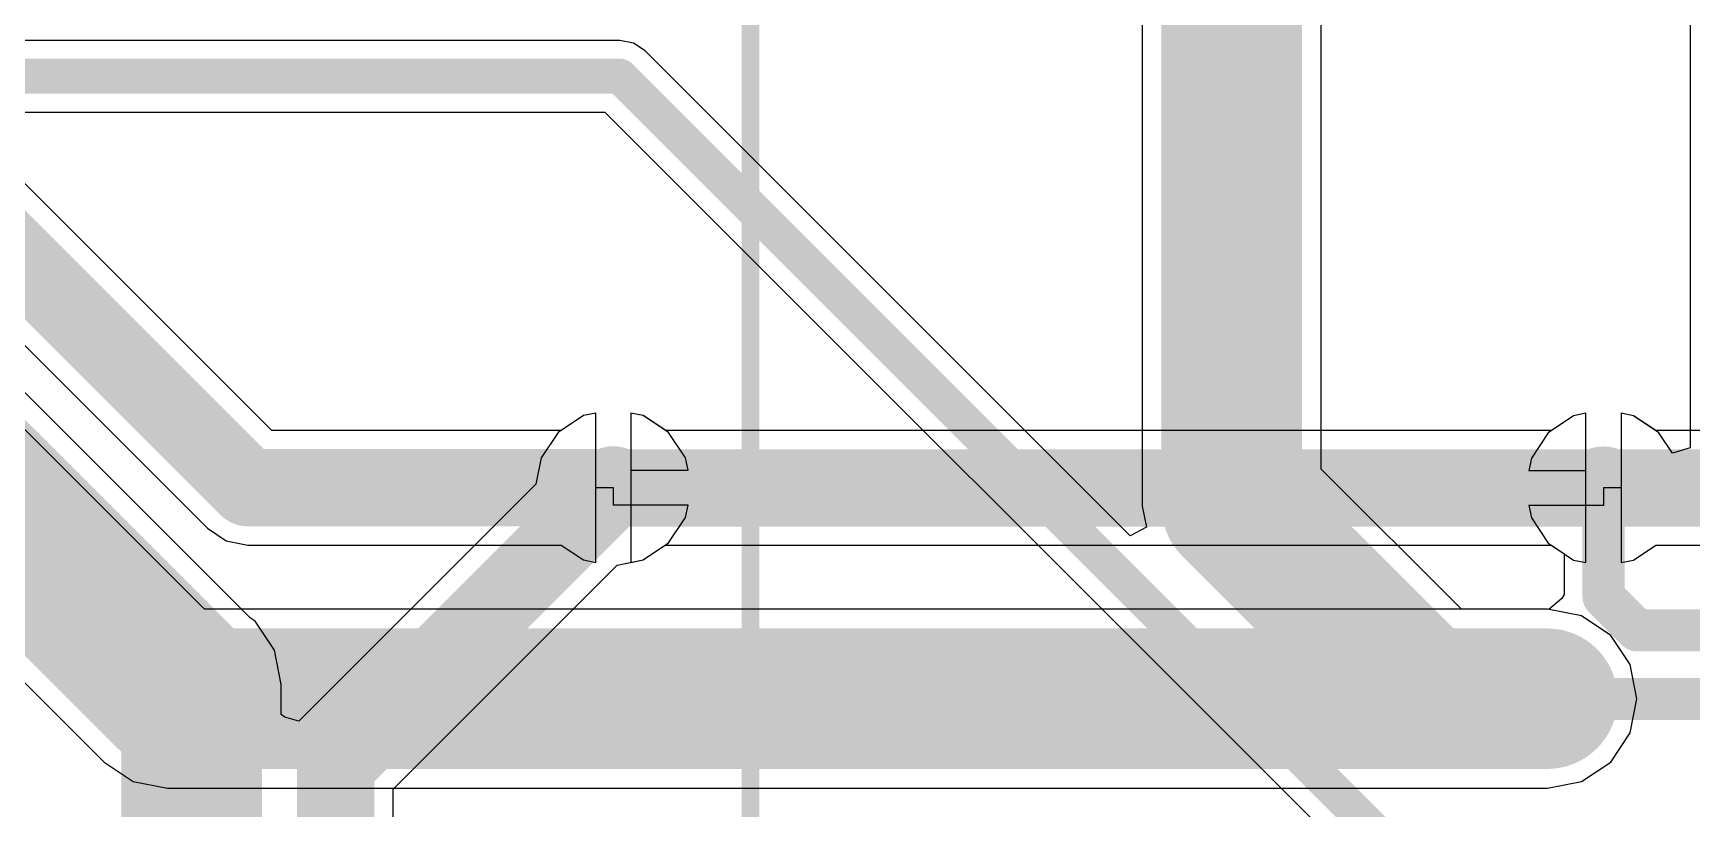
# Model space of a CAD drawing. Header units: millimetres. Extents: x -0.25 to 4.68, y -0.29 to 2.93.
# Drawn here: x 2.7599 to 3.2319, y 1.3106 to 1.5314 of the extents above; entities that cross this region are included whole.
import ezdxf

# ---------------------------------------------------------------- set-up
doc = ezdxf.new("R2010")
doc.units = ezdxf.units.MM
doc.header["$MEASUREMENT"] = 0
for name, color, linetype in [('BottomLayer', 5, 'Continuous'), ('BottomSolder', 6, 'Continuous'), ('Mechanical1', 6, 'Continuous'), ('TopLayer', 1, 'Continuous'), ('TopOverlay', 2, 'Continuous'), ('TopSolder', 216, 'Continuous'), ('ViaHoleLayer', 16, 'Continuous')]:
    doc.layers.add(name, color=color, linetype=linetype)

# ---------------------------------------------------------------- blocks, each defined once
blk = doc.blocks.new('ZIO_101954_12')
at = {"layer": 'TopOverlay', "const_width": 0.005}
blk.add_lwpolyline([(0.719, -1.74), (0.719, 0.057)], dxfattribs=at)
blk = doc.blocks.new('ZIO_101954_112')
at = {"layer": 'Mechanical1', "const_width": 0.005}
blk.add_lwpolyline([(0.719, -1.74), (0.719, 0.057)], dxfattribs=at)

msp = doc.modelspace()

# ---------------------------------------------------------------- hatches: boundary and pattern name
at = {"layer": 'BottomLayer'}
h = msp.add_hatch(color=5, dxfattribs=at)
edge = h.paths.add_edge_path()
edge.add_arc((2.925, 1.402), 0.01181, 0, 360)
h = msp.add_hatch(color=5, dxfattribs=at)
edge = h.paths.add_edge_path()
edge.add_arc((3.20682, 1.40195), 0.01181, 0, 360)
h = msp.add_hatch(color=5, dxfattribs=at)
edge = h.paths.add_edge_path()
edge.add_arc((3.19082, 1.34195), 0.01181, 0, 360)
at = {"layer": 'BottomSolder'}
h = msp.add_hatch(color=6, dxfattribs=at)
edge = h.paths.add_edge_path()
edge.add_arc((2.925, 1.402), 0.00591, 0, 360)
h = msp.add_hatch(color=6, dxfattribs=at)
edge = h.paths.add_edge_path()
edge.add_arc((3.20682, 1.40195), 0.00591, 0, 360)
h = msp.add_hatch(color=6, dxfattribs=at)
edge = h.paths.add_edge_path()
edge.add_arc((3.19082, 1.34195), 0.00591, 0, 360)
at = {"layer": 'TopLayer'}
h = msp.add_hatch(color=1, dxfattribs=at)
edge = h.paths.add_edge_path()
edge.add_arc((2.925, 1.402), 0.01181, 0, 360)
h = msp.add_hatch(color=1, dxfattribs=at)
edge = h.paths.add_edge_path()
edge.add_arc((3.20682, 1.40195), 0.01181, 0, 360)
h = msp.add_hatch(color=1, dxfattribs=at)
edge = h.paths.add_edge_path()
edge.add_arc((3.19082, 1.34195), 0.01181, 0, 360)
at = {"layer": 'TopSolder'}
h = msp.add_hatch(color=216, dxfattribs=at)
edge = h.paths.add_edge_path()
edge.add_arc((2.925, 1.402), 0.00591, 0, 360)
h = msp.add_hatch(color=216, dxfattribs=at)
edge = h.paths.add_edge_path()
edge.add_arc((3.20682, 1.40195), 0.00591, 0, 360)
h = msp.add_hatch(color=216, dxfattribs=at)
edge = h.paths.add_edge_path()
edge.add_arc((3.19082, 1.34195), 0.00591, 0, 360)
at = {"layer": 'ViaHoleLayer'}
h = msp.add_hatch(color=16, dxfattribs=at)
edge = h.paths.add_edge_path()
edge.add_arc((2.925, 1.402), 0.00591, 0, 360)
h = msp.add_hatch(color=16, dxfattribs=at)
edge = h.paths.add_edge_path()
edge.add_arc((3.20682, 1.40195), 0.00591, 0, 360)
h = msp.add_hatch(color=16, dxfattribs=at)
edge = h.paths.add_edge_path()
edge.add_arc((3.19082, 1.34195), 0.00591, 0, 360)

# ---------------------------------------------------------------- linework, layer by layer
at = {"layer": 'BottomLayer'}
for p, q in [((2.82776, 1.41831), (2.73254, 1.51354)), ((2.74241, 1.45752), (2.80946, 1.39046)), ((2.80861, 1.36744), (2.73742, 1.43863)), ((2.91649, 1.42255), (2.91016, 1.41831)), ((2.92, 1.42324), (2.91649, 1.42255)), ((2.92, 1.402), (2.92, 1.42324)), ((2.93351, 1.42255), (2.93, 1.42324)), ((2.93, 1.42324), (2.93, 1.402)), ((2.93992, 1.41826), (2.93351, 1.42255)), ((3.19831, 1.42249), (3.19198, 1.41826)), ((3.20182, 1.42319), (3.19831, 1.42249)), ((3.20182, 1.40195), (3.20182, 1.42319)), ((3.21533, 1.42249), (3.21182, 1.42319)), ((3.21182, 1.42319), (3.21182, 1.40195)), ((3.22167, 1.41826), (3.21533, 1.42249)), ((2.91016, 1.41831), (2.82776, 1.41831)), ((3.19198, 1.41826), (2.93992, 1.41826)), ((3.2991, 1.41826), (3.22167, 1.41826)), ((2.92, 1.38076), (2.92, 1.402)), ((2.93, 1.402), (2.93, 1.38076)), ((3.20182, 1.3807), (3.20182, 1.40195)), ((3.21182, 1.40195), (3.21182, 1.3807)), ((2.80946, 1.39046), (2.81476, 1.38693)), ((2.81476, 1.38693), (2.821, 1.38569)), ((2.821, 1.38569), (2.821, 1.38569)), ((2.821, 1.38569), (2.91016, 1.38569)), ((2.91016, 1.38569), (2.91649, 1.38145)), ((2.93351, 1.38145), (2.93977, 1.38564)), ((2.93977, 1.38564), (3.19198, 1.38564)), ((3.19198, 1.38564), (3.19831, 1.3814)), ((3.21533, 1.3814), (3.22167, 1.38564)), ((3.22167, 1.38564), (3.2991, 1.38564)), ((2.72242, 1.38154), (2.78003, 1.32392)), ((2.91649, 1.38145), (2.92, 1.38076)), ((2.93, 1.38076), (2.93351, 1.38145)), ((3.19831, 1.3814), (3.20182, 1.3807)), ((3.21182, 1.3807), (3.21533, 1.3814)), ((3.19082, 1.36744), (2.80861, 1.36744)), ((3.20058, 1.3655), (3.19082, 1.36744)), ((3.20885, 1.35997), (3.20058, 1.3655)), ((3.21437, 1.3517), (3.20885, 1.35997)), ((3.21631, 1.34195), (3.21437, 1.3517)), ((3.21437, 1.33219), (3.21631, 1.34195)), ((3.20885, 1.32392), (3.21437, 1.33219)), ((2.78003, 1.32392), (2.7883, 1.3184)), ((3.20058, 1.3184), (3.20885, 1.32392)), ((2.7883, 1.3184), (2.79805, 1.31646)), ((3.19082, 1.31646), (3.20058, 1.3184)), ((2.79805, 1.31646), (3.19082, 1.31646))]:
    msp.add_line(p, q, dxfattribs=at)
for points, const_width in [([(2.721, 1.502), (2.821, 1.402)], 0.022), ([(2.712, 1.428), (2.79805, 1.34195)], 0.04), ([(2.821, 1.402), (2.925, 1.402)], 0.022), ([(2.92682, 1.40195), (3.20682, 1.40195)], 0.022), ([(3.20682, 1.40195), (3.31395, 1.40195)], 0.022), ([(2.79805, 1.34195), (3.19082, 1.34195)], 0.04)]:
    msp.add_lwpolyline(points, dxfattribs=dict(at, const_width=const_width))
for points, const_width in [([(2.8155, 1.402, 1), (2.8265, 1.402, 1)], 0.011), ([(2.8155, 1.402, 1), (2.8265, 1.402, 1)], 0.011), ([(2.9195, 1.402, 1), (2.9305, 1.402, 1)], 0.011), ([(2.92132, 1.40195, 1), (2.93232, 1.40195, 1)], 0.011), ([(3.20132, 1.40195, 1), (3.21232, 1.40195, 1)], 0.011), ([(3.20132, 1.40195, 1), (3.21232, 1.40195, 1)], 0.011), ([(2.78805, 1.34195, 1), (2.80805, 1.34195, 1)], 0.02), ([(2.78805, 1.34195, 1), (2.80805, 1.34195, 1)], 0.02), ([(3.18082, 1.34195, 1), (3.20082, 1.34195, 1)], 0.02)]:
    msp.add_lwpolyline(points, format="xyb", close=True, dxfattribs=dict(at, const_width=const_width))
at = {"layer": 'TopLayer'}
for p, q in [((3.07551, 1.575), (3.07551, 1.39677)), ((3.12649, 1.40733), (3.12649, 1.575)), ((3.23144, 1.56706), (3.23144, 1.52769)), ((2.92683, 1.52937), (2.71586, 1.52937)), ((2.93073, 1.52859), (2.92683, 1.52937)), ((2.93404, 1.52638), (2.93073, 1.52859)), ((3.07209, 1.38833), (2.93404, 1.52638)), ((3.23144, 1.52769), (3.23144, 1.48832)), ((2.6942, 1.50897), (2.92261, 1.50897)), ((2.92261, 1.50897), (3.2068, 1.22478)), ((3.23144, 1.48832), (3.23144, 1.44895)), ((2.82166, 1.36494), (2.7298, 1.4568)), ((3.23144, 1.44895), (3.23144, 1.41336)), ((2.91649, 1.42255), (2.90928, 1.41772)), ((2.92, 1.42324), (2.91649, 1.42255)), ((2.92, 1.402), (2.92, 1.42324)), ((2.93351, 1.42255), (2.93, 1.42324)), ((2.93, 1.42324), (2.93, 1.407)), ((2.94072, 1.41772), (2.93351, 1.42255)), ((3.19831, 1.42249), (3.1911, 1.41767)), ((3.20182, 1.42319), (3.19831, 1.42249)), ((3.20182, 1.40695), (3.20182, 1.42319)), ((3.21533, 1.42249), (3.21182, 1.42319)), ((3.21182, 1.42319), (3.21182, 1.40195)), ((3.22255, 1.41767), (3.21533, 1.42249)), ((2.90928, 1.41772), (2.90445, 1.41051)), ((2.94555, 1.41051), (2.94072, 1.41772)), ((3.1911, 1.41767), (3.18628, 1.41046)), ((3.22644, 1.41184), (3.22255, 1.41767)), ((3.23144, 1.41336), (3.22644, 1.41184)), ((2.90445, 1.41051), (2.90297, 1.40304)), ((2.93, 1.407), (2.94624, 1.407)), ((2.94624, 1.407), (2.94555, 1.41051)), ((3.16638, 1.36744), (3.12649, 1.40733)), ((3.18628, 1.41046), (3.18558, 1.40695)), ((3.18558, 1.40695), (3.20182, 1.40695)), ((2.90297, 1.40304), (2.83549, 1.33556)), ((2.925, 1.402), (2.92, 1.402)), ((2.925, 1.397), (2.925, 1.402)), ((3.21182, 1.40195), (3.20682, 1.40195)), ((3.20682, 1.40195), (3.20682, 1.39695)), ((2.94624, 1.397), (2.925, 1.397)), ((2.94072, 1.38628), (2.94555, 1.39349)), ((2.94555, 1.39349), (2.94624, 1.397)), ((3.07551, 1.39677), (3.0767, 1.39079)), ((3.20682, 1.39695), (3.18558, 1.39695)), ((3.18558, 1.39695), (3.18628, 1.39344)), ((3.18628, 1.39344), (3.1911, 1.38622)), ((3.0767, 1.39079), (3.07209, 1.38833)), ((2.93351, 1.38145), (2.94072, 1.38628)), ((3.1911, 1.38622), (3.19561, 1.38321)), ((3.19561, 1.38321), (3.19561, 1.37158)), ((2.86231, 1.31624), (2.92604, 1.37997)), ((2.92604, 1.37997), (2.93351, 1.38145)), ((3.19499, 1.37044), (3.19122, 1.36736)), ((3.19561, 1.37158), (3.19499, 1.37044)), ((2.82302, 1.36402), (2.82166, 1.36494)), ((3.19082, 1.36744), (3.16638, 1.36744)), ((3.19122, 1.36736), (3.19082, 1.36744)), ((2.82855, 1.35575), (2.82302, 1.36402)), ((2.83049, 1.346), (2.82855, 1.35575)), ((2.83049, 1.33744), (2.83049, 1.346)), ((2.83146, 1.33673), (2.83049, 1.33744)), ((2.83549, 1.33556), (2.83146, 1.33673)), ((2.86231, 1.17384), (2.86231, 1.31624))]:
    msp.add_line(p, q, dxfattribs=at)
for points, const_width in [([(3.101, 1.39677), (3.101, 1.575)], 0.04), ([(2.65967, 1.51917), (2.92683, 1.51917)], 0.01), ([(2.92683, 1.51917), (3.217, 1.229)], 0.01), ([(2.712, 1.439), (2.805, 1.346)], 0.03937), ([(3.101, 1.39677), (3.15582, 1.34195)], 0.04), ([(2.846, 1.323), (2.925, 1.402)], 0.022), ([(3.20682, 1.37095), (3.20682, 1.40095)], 0.012), ([(3.20682, 1.37095), (3.21634, 1.36143)], 0.012), ([(2.805, 1.217), (2.805, 1.346)], 0.04), ([(3.21634, 1.36143), (3.26597, 1.36143)], 0.012), ([(3.15582, 1.34195), (3.19082, 1.34195)], 0.04), ([(3.19082, 1.34195), (3.19093, 1.34184)], 0.012), ([(3.19093, 1.34184), (3.26597, 1.34184)], 0.012), ([(2.846, 1.159), (2.846, 1.323)], 0.022)]:
    msp.add_lwpolyline(points, dxfattribs=dict(at, const_width=const_width))
for points, const_width in [([(2.92433, 1.51917, 1), (2.92933, 1.51917, 1)], 0.005), ([(2.92433, 1.51917, 1), (2.92933, 1.51917, 1)], 0.005), ([(3.091, 1.39677, 1), (3.111, 1.39677, 1)], 0.02), ([(3.091, 1.39677, 1), (3.111, 1.39677, 1)], 0.02), ([(2.9195, 1.402, 1), (2.9305, 1.402, 1)], 0.011), ([(3.20382, 1.40095, 1), (3.20982, 1.40095, 1)], 0.006), ([(3.20382, 1.37095, 1), (3.20982, 1.37095, 1)], 0.006), ([(3.20382, 1.37095, 1), (3.20982, 1.37095, 1)], 0.006), ([(2.795, 1.346, 1), (2.815, 1.346, 1)], 0.02), ([(2.79516, 1.346, 1), (2.81484, 1.346, 1)], 0.01969), ([(3.21334, 1.36143, 1), (3.21934, 1.36143, 1)], 0.006), ([(3.21334, 1.36143, 1), (3.21934, 1.36143, 1)], 0.006), ([(3.14582, 1.34195, 1), (3.16582, 1.34195, 1)], 0.02), ([(3.14582, 1.34195, 1), (3.16582, 1.34195, 1)], 0.02), ([(3.18082, 1.34195, 1), (3.20082, 1.34195, 1)], 0.02), ([(3.18782, 1.34195, 1), (3.19382, 1.34195, 1)], 0.006), ([(3.18793, 1.34184, 1), (3.19393, 1.34184, 1)], 0.006), ([(3.18793, 1.34184, 1), (3.19393, 1.34184, 1)], 0.006), ([(2.8405, 1.323, 1), (2.8515, 1.323, 1)], 0.011), ([(2.8405, 1.323, 1), (2.8515, 1.323, 1)], 0.011)]:
    msp.add_lwpolyline(points, format="xyb", close=True, dxfattribs=dict(at, const_width=const_width))

# ---------------------------------------------------------------- block references
for name, p in [('ZIO_101954_112', (2.245, 2.22)), ('ZIO_101954_12', (2.245, 2.107))]:
    msp.add_blockref(name, p)

doc.saveas('drawing.dxf')
